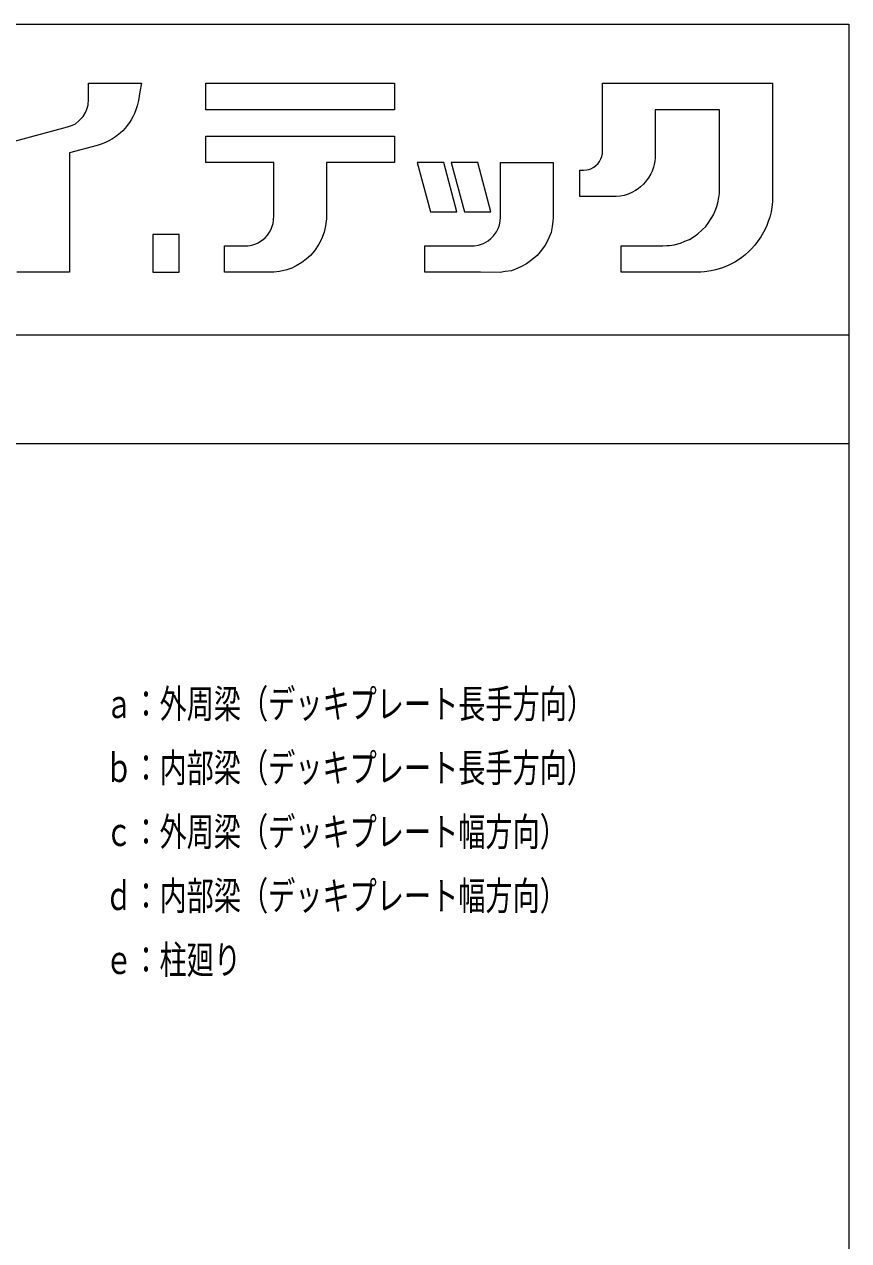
# Model space of a CAD drawing. Units: millimetres on the paper. Extents: x -350 to 3187, y -547 to 450.
# Drawn here: x 286.6 to 350.3, y 152 to 246 of the extents above; entities that cross this region are included whole.
import ezdxf
from ezdxf.enums import TextEntityAlignment as Align

# ---------------------------------------------------------------- set-up
doc = ezdxf.new("R2010")
doc.units = ezdxf.units.MM
doc.layers.add('0-2_M2-2-0', color=7, linetype='Continuous', lineweight=18)
doc.styles.add('ＭＳ ゴシック', font='')
doc.styles.get('ＭＳ ゴシック').set_extended_font_data('MS Gothic')

msp = doc.modelspace()

# ---------------------------------------------------------------- linework, layer by layer
at = {"layer": '0-2_M2-2-0'}
for p, q in [((-350.486, 245.985), (350.314, 245.985)), ((-350.486, 221.985), (350.314, 221.985)), ((-175.286, 213.585), (350.314, 213.585))]:
    msp.add_line(p, q, dxfattribs=at)
at = {"layer": '0-2_M2-2-0', "color": 3}
for p, q in [((300.61, 241.434), (300.6, 241.424)), ((344.398, 241.434), (344.421, 241.412)), ((315.207, 239.4), (315.196, 239.389)), ((308.746, 228.177), (308.622, 228.053)), ((326.236, 228.133), (326.234, 228.132))]:
    msp.add_line(p, q, dxfattribs=at)
at = {"layer": '0-2_M2-2-0'}
msp.add_lwpolyline([(350.314, 245.985), (350.314, -37.211), (350.314, -99.538)], dxfattribs=at)
at = {"layer": '0-2_M2-2-0', "color": 3}
for points in [[(280.734, 235.592), (289.919, 238.053), (290.084, 238.104), (290.295, 238.192), (290.54, 238.309), (290.769, 238.498), (290.953, 238.674), (291.119, 238.874), (291.309, 239.185), (291.388, 239.36), (291.462, 239.579), (291.504, 239.755), (291.543, 240.169), (291.543, 241.434), (295.633, 241.434), (295.516, 240.765), (295.398, 240.095), (295.304, 239.682), (295.212, 239.389), (295.096, 239.097), (294.978, 238.849), (294.848, 238.615), (294.709, 238.396), (294.538, 238.161), (294.382, 237.973), (294.192, 237.768), (294.007, 237.593), (293.624, 237.286), (293.398, 237.125), (293.121, 236.977), (292.918, 236.877), (292.609, 236.749), (292.217, 236.623), (290.082, 236.052), (290.082, 226.827), (285.992, 226.827)], [(332.672, 232.699), (332.341, 232.676), (332.151, 232.67), (329.522, 232.67), (329.522, 234.715), (329.814, 234.715), (330.062, 234.737), (330.223, 234.774), (330.386, 234.832), (330.606, 234.949), (330.763, 235.066), (330.936, 235.241), (331.043, 235.387), (331.153, 235.592), (331.216, 235.767), (331.275, 236.001), (331.275, 241.434), (335.365, 241.434), (340.331, 241.434), (344.421, 241.434), (344.421, 239.389), (344.421, 233.254), (344.421, 232.67), (344.411, 232.32), (344.386, 232.027), (344.331, 231.502), (344.216, 231.093), (344.094, 230.742), (343.968, 230.363), (343.74, 229.932), (343.53, 229.569), (343.274, 229.194), (343.068, 228.931), (342.779, 228.609), (342.602, 228.434), (342.323, 228.171), (342.04, 227.963), (341.793, 227.791), (341.514, 227.598), (341.105, 227.402)], [(335.949, 228.872), (336.256, 228.883), (336.454, 228.902), (336.811, 228.958), (337.321, 229.077), (337.658, 229.219), (338.019, 229.369), (338.371, 229.603), (338.654, 229.807), (338.99, 230.099), (339.257, 230.362), (339.455, 230.625), (339.692, 230.976), (339.855, 231.268), (339.995, 231.572), (340.12, 231.911), (340.203, 232.203), (340.284, 232.612), (340.331, 232.904), (340.331, 233.254), (340.331, 239.389), (335.365, 239.389), (335.365, 235.884), (335.358, 235.679), (335.33, 235.416), (335.28, 235.153), (335.226, 234.949), (335.109, 234.628), (335.013, 234.423), (334.847, 234.135), (334.744, 233.985), (334.581, 233.78), (334.444, 233.633), (334.226, 233.43), (334.035, 233.281), (333.82, 233.138), (333.552, 232.992), (333.276, 232.874), (332.954, 232.772), (332.672, 232.699)], [(341.105, 227.402), (340.827, 227.265), (340.489, 227.149), (340.024, 227.009), (339.674, 226.931), (339.177, 226.858), (338.885, 226.835), (338.578, 226.827), (335.949, 226.827), (332.735, 226.827), (332.735, 228.872), (335.949, 228.872)]]:
    msp.add_lwpolyline(points, dxfattribs=at)
for points in [[(300.6, 241.434), (315.207, 241.434), (315.207, 239.389), (300.6, 239.389)], [(315.207, 235.299), (309.948, 235.299), (309.948, 231.209), (309.94, 230.947), (309.877, 230.421), (309.755, 229.924), (309.556, 229.398), (309.344, 228.989), (309.004, 228.493), (308.693, 228.113), (308.379, 227.85), (308.032, 227.587), (307.592, 227.324), (307.265, 227.149), (306.866, 227.025), (306.311, 226.891), (305.873, 226.838), (305.566, 226.827), (302.06, 226.827), (302.06, 228.872), (303.667, 228.872), (303.857, 228.88), (304.17, 228.931), (304.47, 229.025), (304.646, 229.103), (304.85, 229.219), (305.055, 229.368), (305.201, 229.499), (305.374, 229.69), (305.539, 229.924), (305.662, 230.158), (305.753, 230.391), (305.808, 230.596), (305.848, 230.859), (305.858, 231.209), (305.858, 235.299), (300.6, 235.299), (300.6, 237.344), (315.207, 237.344)], [(316.96, 235.299), (317.977, 231.502), (320.022, 231.502), (319.005, 235.299)], [(327.474, 235.299), (327.474, 231.063), (327.452, 230.742), (327.394, 230.362), (327.302, 229.895), (327.124, 229.486), (326.939, 229.106), (326.838, 228.932), (326.643, 228.639), (326.462, 228.405), (326.235, 228.133), (325.943, 227.879), (325.724, 227.704), (325.417, 227.474), (325.008, 227.267), (324.745, 227.15), (324.239, 226.944), (323.752, 226.877), (323.372, 226.819), (321.853, 226.827), (321.196, 226.827), (317.544, 226.827), (317.544, 228.872), (321.196, 228.872), (321.356, 228.878), (321.698, 228.931), (322.087, 229.062), (322.437, 229.258), (322.653, 229.427), (322.854, 229.632), (323.085, 229.953), (323.216, 230.216), (323.307, 230.479), (323.371, 230.8), (323.387, 231.063), (323.387, 235.299)], [(319.589, 235.299), (320.606, 231.502), (322.651, 231.502), (321.634, 235.299)], [(296.51, 226.827), (298.555, 226.827), (298.555, 229.749), (296.51, 229.749)]]:
    msp.add_lwpolyline(points, close=True, dxfattribs=at)

# ---------------------------------------------------------------- texts
at = {"layer": '0-2_M2-2-0', "style": 'ＭＳ ゴシック', "width": 0.7}
for s, p in [('ａ：外周梁（デッキプレート長手方向）', (292.833, 191.723)), ('ｂ：内部梁（デッキプレート長手方向）', (292.833, 186.779)), ('ｃ：外周梁（デッキプレート幅方向）', (292.833, 181.835)), ('ｄ：内部梁（デッキプレート幅方向）', (292.833, 176.891)), ('ｅ：柱廻り', (292.833, 171.947))]:
    msp.add_text(s, height=2.199, dxfattribs=at).set_placement(p, align=Align.BOTTOM_LEFT)

doc.saveas('drawing.dxf')
